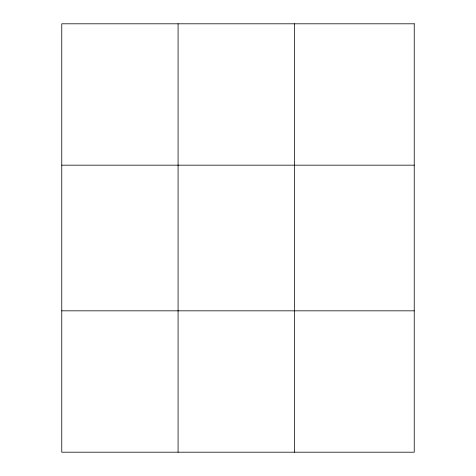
<?xml version="1.0" encoding="UTF-8"?>
<svg xmlns="http://www.w3.org/2000/svg" width="476" height="476" viewBox="0 0 476 476"><rect width="100%" height="100%" fill="white"/><g stroke="black" fill="none" stroke-linecap="round" stroke-linejoin="round"><path stroke-width="0.71" d="M178.083 452.2L178.083 23.8M294.394 452.2L294.394 23.8M61.767 165.172L414.233 165.172M61.767 310.828L414.233 310.828M414.233 23.8L414.233 452.2L61.767 452.2L61.767 23.8L414.233 23.8"/></g></svg>
